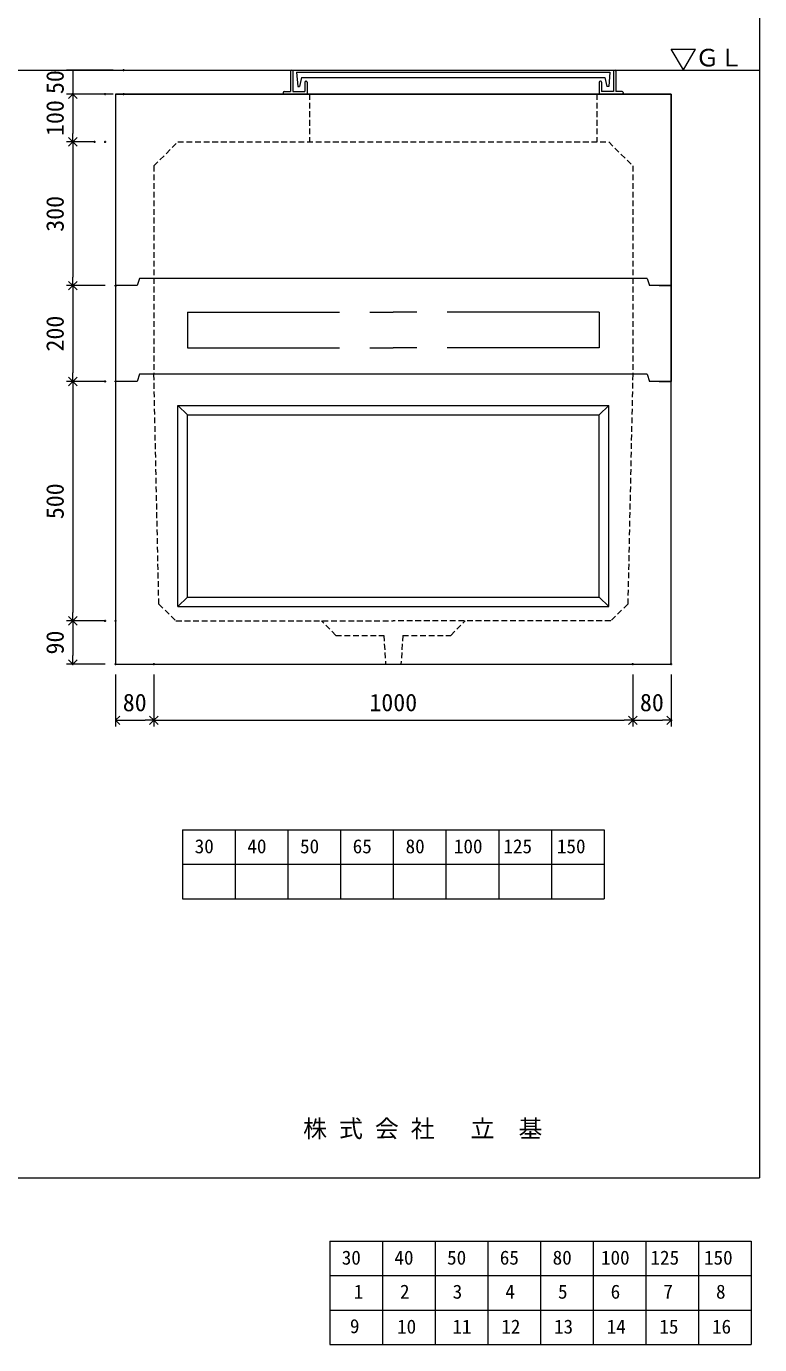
# Model space of a CAD drawing. Units: millimetres, scale not verified. Extents: x -4890 to 18489, y -2312 to 2311.
# Drawn here: x 3358 to 4890, y -2312 to 440 of the extents above; entities that cross this region are included whole.
import ezdxf
from ezdxf.enums import TextEntityAlignment as Align

# ---------------------------------------------------------------- set-up
doc = ezdxf.new("R2010")
doc.units = ezdxf.units.MM
doc.header["$LTSCALE"] = 10
doc.header["$PDMODE"] = 32
doc.header["$PDSIZE"] = 2
doc.linetypes.add('DASHED1', pattern=[1.8, 1.2, -0.6])
doc.linetypes.add('USER2', pattern=[50.8, 31.75, -6.35, 6.35, -6.35])
doc.layers.add('0-1_Defpoints', color=7, linetype='Continuous')
for name, color, linetype, lineweight in [('0-2_waku', 7, 'Continuous', 18), ('0-3_gaikei', 7, 'Continuous', 18), ('0-4_kakure', 7, 'DASHED1', 5), ('0-5_sunpou', 7, 'Continuous', 5), ('0-8_uchigawa', 6, 'Continuous', 18), ('0-A_futa', 3, 'Continuous', 18), ('0-B_GL', 4, 'Continuous', 18), ('0-D_文字１', 7, 'Continuous', 18), ('1-2_uchigawa2', 6, 'USER2', 18), ('1-4_文字２', 7, 'Continuous', 5)]:
    doc.layers.add(name, color=color, linetype=linetype, lineweight=lineweight)
doc.styles.add('ＭＳ ゴシック', font='')
doc.styles.get('ＭＳ ゴシック').set_extended_font_data('MS Gothic')

# ---------------------------------------------------------------- blocks, each defined once
blk = doc.blocks.new('_Open90')
at = {"layer": '0-5_sunpou'}
blk.add_line((0, 0), (-1, 0), dxfattribs=at)
blk.add_lwpolyline([(-0.5, 0.5), (0, 0), (-0.5, -0.5)], dxfattribs=at)
blk = doc.blocks.new('D44')
at = {"layer": '0-1_Defpoints'}
for p in [(4992.32, 1302.03), (5072.32, 1302.03), (5072.32, 1184.61)]:
    blk.add_point(p, dxfattribs=at)
at = {"layer": '0-5_sunpou'}
for p, q in [((4992.32, 1280.03), (4992.32, 1171.61)), ((5072.32, 1280.03), (5072.32, 1171.61)), ((5010.32, 1184.61), (5054.32, 1184.61))]:
    blk.add_line(p, q, dxfattribs=at)
at = {"layer": '0-5_sunpou', "xscale": 18, "yscale": 18, "rotation": 180}
blk.add_blockref('_Open90', (4992.32, 1184.61), dxfattribs=at)
at = {"layer": '0-5_sunpou', "xscale": 18, "yscale": 18}
blk.add_blockref('_Open90', (5072.32, 1184.61), dxfattribs=at)
at = {"layer": '0-5_sunpou', "style": 'ＭＳ ゴシック'}
blk.add_text('80', height=36.66, dxfattribs=at).set_placement((5007.32, 1192.61), align=Align.BOTTOM_LEFT)
blk = doc.blocks.new('D45')
at = {"layer": '0-1_Defpoints'}
for p in [(5072.32, 1302.03), (6072.32, 1302.03), (6072.32, 1184.61)]:
    blk.add_point(p, dxfattribs=at)
at = {"layer": '0-5_sunpou'}
for p, q in [((5072.32, 1280.03), (5072.32, 1171.61)), ((6072.32, 1280.03), (6072.32, 1171.61)), ((5090.32, 1184.61), (6054.32, 1184.61))]:
    blk.add_line(p, q, dxfattribs=at)
at = {"layer": '0-5_sunpou', "xscale": 18, "yscale": 18, "rotation": 180}
blk.add_blockref('_Open90', (5072.32, 1184.61), dxfattribs=at)
at = {"layer": '0-5_sunpou', "xscale": 18, "yscale": 18}
blk.add_blockref('_Open90', (6072.32, 1184.61), dxfattribs=at)
at = {"layer": '0-5_sunpou', "style": 'ＭＳ ゴシック'}
blk.add_text('1000', height=36.66, dxfattribs=at).set_placement((5522.32, 1192.61), align=Align.BOTTOM_LEFT)
blk = doc.blocks.new('D46')
at = {"layer": '0-1_Defpoints'}
for p in [(6072.32, 1302.03), (6152.32, 1302.03), (6152.32, 1184.61)]:
    blk.add_point(p, dxfattribs=at)
at = {"layer": '0-5_sunpou'}
for p, q in [((6072.32, 1280.03), (6072.32, 1171.61)), ((6152.32, 1280.03), (6152.32, 1171.61)), ((6090.32, 1184.61), (6134.32, 1184.61))]:
    blk.add_line(p, q, dxfattribs=at)
at = {"layer": '0-5_sunpou', "xscale": 18, "yscale": 18, "rotation": 180}
blk.add_blockref('_Open90', (6072.32, 1184.61), dxfattribs=at)
at = {"layer": '0-5_sunpou', "xscale": 18, "yscale": 18}
blk.add_blockref('_Open90', (6152.32, 1184.61), dxfattribs=at)
at = {"layer": '0-5_sunpou', "style": 'ＭＳ ゴシック'}
blk.add_text('80', height=36.66, dxfattribs=at).set_placement((6087.32, 1192.61), align=Align.BOTTOM_LEFT)
blk = doc.blocks.new('D47')
at = {"layer": '0-1_Defpoints'}
for p in [(4992.32, 1392.03), (4903, 1302.03), (4992.32, 1302.03)]:
    blk.add_point(p, dxfattribs=at)
at = {"layer": '0-5_sunpou'}
for p, q in [((4970.32, 1392.03), (4890, 1392.03)), ((4903, 1374.03), (4903, 1320.03)), ((4970.32, 1302.03), (4890, 1302.03))]:
    blk.add_line(p, q, dxfattribs=at)
at = {"layer": '0-5_sunpou', "xscale": 18, "yscale": 18}
for p, rotation in [((4903, 1392.03), 90), ((4903, 1302.03), 270)]:
    blk.add_blockref('_Open90', p, dxfattribs=dict(at, rotation=rotation))
at = {"layer": '0-5_sunpou', "style": 'ＭＳ ゴシック'}
blk.add_text('90', height=36.66, rotation=90, dxfattribs=at).set_placement((4895, 1322.03), align=Align.BOTTOM_LEFT)
blk = doc.blocks.new('D48')
at = {"layer": '0-1_Defpoints'}
for p in [(4992.32, 1892.03), (4903, 1392.03), (4970.32, 1392.03)]:
    blk.add_point(p, dxfattribs=at)
at = {"layer": '0-5_sunpou'}
for p, q in [((4970.32, 1892.03), (4890, 1892.03)), ((4903, 1874.03), (4903, 1410.03)), ((4948.32, 1392.03), (4890, 1392.03))]:
    blk.add_line(p, q, dxfattribs=at)
at = {"layer": '0-5_sunpou', "xscale": 18, "yscale": 18}
for p, rotation in [((4903, 1892.03), 90), ((4903, 1392.03), 270)]:
    blk.add_blockref('_Open90', p, dxfattribs=dict(at, rotation=rotation))
at = {"layer": '0-5_sunpou', "style": 'ＭＳ ゴシック'}
blk.add_text('500', height=36.66, rotation=90, dxfattribs=at).set_placement((4895, 1604.53), align=Align.BOTTOM_LEFT)
blk = doc.blocks.new('D49')
at = {"layer": '0-1_Defpoints'}
for p in [(4970.32, 2492.03), (4903, 2392.03), (4970.32, 2392.03)]:
    blk.add_point(p, dxfattribs=at)
at = {"layer": '0-5_sunpou'}
for p, q in [((4948.32, 2492.03), (4890, 2492.03)), ((4903, 2474.03), (4903, 2410.03)), ((4948.32, 2392.03), (4890, 2392.03))]:
    blk.add_line(p, q, dxfattribs=at)
at = {"layer": '0-5_sunpou', "xscale": 18, "yscale": 18}
for p, rotation in [((4903, 2492.03), 90), ((4903, 2392.03), 270)]:
    blk.add_blockref('_Open90', p, dxfattribs=dict(at, rotation=rotation))
at = {"layer": '0-5_sunpou', "style": 'ＭＳ ゴシック'}
blk.add_text('100', height=36.66, rotation=90, dxfattribs=at).set_placement((4895, 2404.53), align=Align.BOTTOM_LEFT)
blk = doc.blocks.new('D50')
at = {"layer": '0-1_Defpoints'}
for p in [(4948.32, 2392.03), (4903, 2092.03), (4992.32, 2092.03)]:
    blk.add_point(p, dxfattribs=at)
at = {"layer": '0-5_sunpou'}
for p, q in [((4926.32, 2392.03), (4890, 2392.03)), ((4903, 2374.03), (4903, 2110.03)), ((4970.32, 2092.03), (4890, 2092.03))]:
    blk.add_line(p, q, dxfattribs=at)
at = {"layer": '0-5_sunpou', "xscale": 18, "yscale": 18}
for p, rotation in [((4903, 2392.03), 90), ((4903, 2092.03), 270)]:
    blk.add_blockref('_Open90', p, dxfattribs=dict(at, rotation=rotation))
at = {"layer": '0-5_sunpou', "style": 'ＭＳ ゴシック'}
blk.add_text('300', height=36.66, rotation=90, dxfattribs=at).set_placement((4895, 2204.53), align=Align.BOTTOM_LEFT)
blk = doc.blocks.new('D51')
at = {"layer": '0-1_Defpoints'}
for p in [(4992.32, 2092.03), (4903, 1892.03), (4970.32, 1892.03)]:
    blk.add_point(p, dxfattribs=at)
at = {"layer": '0-5_sunpou'}
for p, q in [((4970.32, 2092.03), (4890, 2092.03)), ((4903, 2074.03), (4903, 1910.03)), ((4948.32, 1892.03), (4890, 1892.03))]:
    blk.add_line(p, q, dxfattribs=at)
at = {"layer": '0-5_sunpou', "xscale": 18, "yscale": 18}
for p, rotation in [((4903, 2092.03), 90), ((4903, 1892.03), 270)]:
    blk.add_blockref('_Open90', p, dxfattribs=dict(at, rotation=rotation))
at = {"layer": '0-5_sunpou', "style": 'ＭＳ ゴシック'}
blk.add_text('200', height=36.66, rotation=90, dxfattribs=at).set_placement((4895, 1954.53), align=Align.BOTTOM_LEFT)
blk = doc.blocks.new('D55')
at = {"layer": '0-1_Defpoints'}
for p in [(5009.1, 2542.03), (4903, 2492.03), (5009.1, 2492.03)]:
    blk.add_point(p, dxfattribs=at)
at = {"layer": '0-5_sunpou'}
for p, q in [((4987.1, 2542.03), (4890, 2542.03)), ((4903, 2542.03), (4903, 2492.03)), ((4987.1, 2492.03), (4890, 2492.03))]:
    blk.add_line(p, q, dxfattribs=at)
at = {"layer": '0-5_sunpou', "style": 'ＭＳ ゴシック'}
blk.add_text('50', height=36.66, rotation=90, dxfattribs=at).set_placement((4895, 2492.03), align=Align.BOTTOM_LEFT)

msp = doc.modelspace()

# ---------------------------------------------------------------- linework, layer by layer
at = {"layer": '0-2_waku'}
for p, q in [((4889.68, 2311.46), (4889.68, -1963.54)), ((3684.68, -1236.87), (3684.68, -1380.87)), ((3684.68, -1236.87), (3684.68, -1380.87)), ((3684.68, -1236.87), (3684.68, -1380.87)), ((3684.68, -1236.87), (3684.68, -1380.87)), ((3684.68, -1236.87), (4564.68, -1236.87)), ((3794.68, -1236.87), (3794.68, -1380.87)), ((3904.68, -1236.87), (3904.68, -1380.87)), ((3904.68, -1236.87), (3904.68, -1380.87)), ((4014.68, -1236.87), (4014.68, -1380.87)), ((4124.68, -1236.87), (4124.68, -1380.87)), ((4234.68, -1236.87), (4234.68, -1380.87)), ((4344.68, -1236.87), (4344.68, -1380.87)), ((4454.68, -1236.87), (4454.68, -1380.87)), ((4564.68, -1236.87), (4564.68, -1380.87)), ((3684.68, -1308.87), (4564.68, -1308.87)), ((3684.68, -1380.87), (4564.68, -1380.87)), ((-1230.32, -1963.54), (4889.68, -1963.54))]:
    msp.add_line(p, q, dxfattribs=at)
msp.add_lwpolyline([(-1230.32, 2311.46), (-1230.32, -1963.54), (4889.68, -1963.54)], dxfattribs=at)
at = {"layer": '0-3_gaikei'}
for p, q in [((3590.18, 299.13), (3544.68, 299.13)), ((3590.18, 299.13), (3544.68, 299.13)), ((3590.18, 299.13), (3544.68, 299.13)), ((3544.68, 299.13), (4704.68, 299.13)), ((3544.68, 299.13), (3544.68, -300.87)), ((3590.18, 299.13), (3544.68, 299.13)), ((3564.68, 299.13), (3674.68, 299.13)), ((3564.68, 299.13), (3674.68, 299.13)), ((3564.68, 299.13), (3674.68, 299.13)), ((3564.68, 299.13), (3674.68, 299.13)), ((3564.68, 299.13), (3674.68, 299.13)), ((3564.68, 299.13), (3674.68, 299.13)), ((4704.68, 299.13), (4704.68, -300.87)), ((4704.68, -300.87), (4704.68, 289.13)), ((4124.68, -85.87), (3594.68, -85.87)), ((4654.68, -85.87), (4124.68, -85.87)), ((4654.68, -85.87), (4659.68, -100.87)), ((4704.68, -100.87), (4659.68, -100.87)), ((4679.68, -100.87), (4704.68, -100.87)), ((4679.68, -100.87), (4704.68, -100.87)), ((3544.68, -300.87), (3544.68, -890.87)), ((4124.68, -285.87), (3594.68, -285.87)), ((4654.68, -285.87), (4124.68, -285.87)), ((4654.68, -285.87), (4659.68, -300.87)), ((4704.68, -300.87), (4659.68, -300.87)), ((4679.68, -300.87), (4704.68, -300.87)), ((4679.68, -300.87), (4704.68, -300.87))]:
    msp.add_line(p, q, dxfattribs=at)
for points in [[(3590.18, 299.13), (3544.68, 299.13), (4704.68, 299.13)], [(4704.68, 99.13), (4704.68, 299.13), (3544.68, 299.13)], [(3594.68, -85.87), (3589.68, -100.87), (3544.68, -100.87)], [(3594.68, -285.87), (3589.68, -300.87), (3544.68, -300.87)], [(3544.68, -890.87), (4704.68, -890.87), (4704.68, -300.87)]]:
    msp.add_lwpolyline(points, dxfattribs=at)
at = {"layer": '0-4_kakure'}
for p, q in [((3949.68, 299.13), (3949.68, 199.13)), ((4549.68, 299.13), (4549.68, 199.13)), ((3624.68, 149.13), (3674.68, 199.13)), ((3674.68, 199.13), (4574.68, 199.13)), ((4574.68, 199.13), (4624.68, 149.13)), ((3624.68, 149.13), (3624.68, -285.87)), ((4624.68, 149.13), (4624.68, -285.87)), ((3635.01, -765.87), (3624.68, -285.87)), ((4624.68, -285.87), (4614.36, -765.87)), ((3635.01, -765.87), (3670.77, -800.87)), ((3670.77, -800.87), (4124.68, -800.87)), ((4004.68, -830.87), (3974.68, -800.87)), ((4244.68, -830.87), (4274.68, -800.87)), ((4004.68, -830.87), (4104.68, -830.87)), ((4104.68, -830.87), (4108.68, -890.87)), ((4144.68, -830.87), (4140.68, -890.87)), ((4144.68, -830.87), (4244.68, -830.87))]:
    msp.add_line(p, q, dxfattribs=at)
msp.add_lwpolyline([(4614.36, -765.87), (4578.6, -800.87), (4124.68, -800.87)], dxfattribs=at)
at = {"layer": '0-8_uchigawa'}
for p, q in [((3674.68, -350.87), (3694.68, -370.87)), ((3674.68, -770.87), (3674.68, -350.87)), ((4574.68, -770.87), (4574.68, -350.87)), ((3694.68, -370.87), (4124.68, -370.87)), ((3694.68, -750.87), (3694.68, -370.87)), ((4554.68, -750.87), (4554.68, -370.87)), ((3674.68, -770.87), (3694.68, -750.87)), ((3694.68, -750.87), (4554.68, -750.87)), ((4574.68, -770.87), (4554.68, -750.87)), ((3674.68, -770.87), (4574.68, -770.87))]:
    msp.add_line(p, q, dxfattribs=at)
for points in [[(3674.68, -350.87), (4124.68, -350.87), (4574.68, -350.87)], [(4124.68, -370.87), (4554.68, -370.87), (4574.68, -350.87)]]:
    msp.add_lwpolyline(points, dxfattribs=at)
at = {"layer": '0-A_futa'}
for p, q in [((3909.68, 347.13), (3909.68, 304.13)), ((3911.68, 349.13), (3914.68, 349.13)), ((3914.68, 349.13), (3914.68, 304.13)), ((3922.5, 344.63), (4576.83, 344.63)), ((3922.5, 344.63), (3924.99, 314.63)), ((3933.01, 333.63), (3928.7, 314.63)), ((3933.01, 333.63), (4566.35, 333.63)), ((4566.35, 333.63), (4570.67, 314.63)), ((4576.83, 344.63), (4574.58, 314.63)), ((4584.68, 349.13), (4584.68, 304.13)), ((4584.68, 349.13), (4587.68, 349.13)), ((4589.68, 347.13), (4589.68, 304.13)), ((3896.68, 304.13), (3909.68, 304.13)), ((3914.68, 304.13), (3939.68, 304.13)), ((3924.99, 314.63), (3928.7, 314.63)), ((3939.68, 324.13), (3939.68, 304.13)), ((3941.68, 326.13), (3942.68, 326.13)), ((3944.68, 324.13), (3944.68, 299.13)), ((4554.68, 324.13), (4554.68, 299.13)), ((4557.68, 326.13), (4556.68, 326.13)), ((4559.68, 324.13), (4559.68, 304.13)), ((4584.68, 304.13), (4559.68, 304.13)), ((4574.58, 314.63), (4570.67, 314.63)), ((4602.68, 304.13), (4589.68, 304.13)), ((3894.68, 302.13), (3894.68, 301.13)), ((3949.68, 299.13), (3896.68, 299.13)), ((4554.68, 299.13), (4602.68, 299.13)), ((4604.68, 302.13), (4604.68, 301.13))]:
    msp.add_line(p, q, dxfattribs=at)
for centre, start, end in [((3911.68, 347.13), 90, 180), ((4587.68, 347.13), 0, 90), ((3896.68, 302.13), 90, 180), ((3941.68, 324.13), 90, 180), ((3942.68, 324.13), 0, 90), ((4556.68, 324.13), 90, 180), ((4557.68, 324.13), 0, 90), ((4602.68, 302.13), 0, 90), ((3896.68, 301.13), 180, 270), ((4602.68, 301.13), 270, 0)]:
    msp.add_arc(centre, 2, start, end, dxfattribs=at)
at = {"layer": '0-B_GL'}
msp.add_line((-1230.32, 349.13), (4889.68, 349.13), dxfattribs=at)
at = {"layer": '0-D_文字１'}
for p, q in [((4730.41, 350.02), (4705.21, 392.96)), ((4705.21, 392.96), (4755.62, 392.96)), ((4730.41, 350.02), (4755.62, 392.96))]:
    msp.add_line(p, q, dxfattribs=at)
at = {"layer": '1-2_uchigawa2'}
for p, q in [((3694.68, -155.87), (4124.68, -155.87)), ((3694.68, -155.87), (3694.68, -230.87)), ((4554.68, -155.87), (4124.68, -155.87)), ((4554.68, -155.87), (4554.68, -230.87)), ((3694.68, -230.87), (4124.68, -230.87)), ((4554.68, -230.87), (4124.68, -230.87))]:
    msp.add_line(p, q, dxfattribs=at)
at = {"layer": '1-4_文字２'}
for p, q in [((3991.83, -2095.6), (3991.83, -2239.6)), ((3991.83, -2095.6), (3991.83, -2239.6)), ((3991.83, -2095.6), (3991.83, -2239.6)), ((3991.83, -2095.6), (3991.83, -2239.6)), ((3991.83, -2095.6), (4871.83, -2095.6)), ((3991.83, -2095.6), (3991.83, -2239.6)), ((3991.83, -2095.6), (3991.83, -2239.6)), ((3991.83, -2095.6), (3991.83, -2239.6)), ((3991.83, -2095.6), (3991.83, -2239.6)), ((3991.83, -2095.6), (4871.83, -2095.6)), ((4101.83, -2095.6), (4101.83, -2239.6)), ((4101.83, -2095.6), (4101.83, -2239.6)), ((4211.83, -2095.6), (4211.83, -2239.6)), ((4211.83, -2095.6), (4211.83, -2239.6)), ((4211.83, -2095.6), (4211.83, -2239.6)), ((4211.83, -2095.6), (4211.83, -2239.6)), ((4321.83, -2095.6), (4321.83, -2239.6)), ((4321.83, -2095.6), (4321.83, -2239.6)), ((4431.83, -2095.6), (4431.83, -2239.6)), ((4431.83, -2095.6), (4431.83, -2239.6)), ((4541.83, -2095.6), (4541.83, -2239.6)), ((4541.83, -2095.6), (4541.83, -2239.6)), ((4651.83, -2095.6), (4651.83, -2239.6)), ((4651.83, -2095.6), (4651.83, -2239.6)), ((4761.83, -2095.6), (4761.83, -2239.6)), ((4761.83, -2095.6), (4761.83, -2239.6)), ((4871.83, -2095.6), (4871.83, -2239.6)), ((4871.83, -2095.6), (4871.83, -2239.6)), ((3991.83, -2167.6), (4871.83, -2167.6)), ((3991.83, -2167.6), (4871.83, -2167.6)), ((3991.83, -2239.6), (4871.83, -2239.6)), ((3991.83, -2239.6), (4871.83, -2239.6)), ((3991.83, -2239.6), (3991.83, -2311.6)), ((3991.83, -2239.6), (3991.83, -2311.6)), ((3991.83, -2239.6), (3991.83, -2311.6)), ((3991.83, -2239.6), (3991.83, -2311.6)), ((3991.83, -2239.6), (4871.83, -2239.6)), ((3991.83, -2239.6), (3991.83, -2311.6)), ((3991.83, -2239.6), (3991.83, -2311.6)), ((3991.83, -2239.6), (3991.83, -2311.6)), ((3991.83, -2239.6), (3991.83, -2311.6)), ((3991.83, -2239.6), (4871.83, -2239.6)), ((4101.83, -2239.6), (4101.83, -2311.6)), ((4101.83, -2239.6), (4101.83, -2311.6)), ((4211.83, -2239.6), (4211.83, -2311.6)), ((4211.83, -2239.6), (4211.83, -2311.6)), ((4211.83, -2239.6), (4211.83, -2311.6)), ((4211.83, -2239.6), (4211.83, -2311.6)), ((4321.83, -2239.6), (4321.83, -2311.6)), ((4321.83, -2239.6), (4321.83, -2311.6)), ((4431.83, -2239.6), (4431.83, -2311.6)), ((4431.83, -2239.6), (4431.83, -2311.6)), ((4541.83, -2239.6), (4541.83, -2311.6)), ((4541.83, -2239.6), (4541.83, -2311.6)), ((4651.83, -2239.6), (4651.83, -2311.6)), ((4651.83, -2239.6), (4651.83, -2311.6)), ((4761.83, -2239.6), (4761.83, -2311.6)), ((4761.83, -2239.6), (4761.83, -2311.6)), ((4871.83, -2239.6), (4871.83, -2311.6)), ((4871.83, -2239.6), (4871.83, -2311.6)), ((3991.83, -2311.6), (4871.83, -2311.6)), ((3991.83, -2311.6), (4871.83, -2311.6))]:
    msp.add_line(p, q, dxfattribs=at)

# ---------------------------------------------------------------- block references
at = {"layer": '0-5_sunpou'}
for name in ['D55', 'D49', 'D50', 'D51', 'D48', 'D47', 'D44', 'D45', 'D46']:
    msp.add_blockref(name, (-1447.63, -2192.9), dxfattribs=at)

# ---------------------------------------------------------------- texts
at = {"layer": '0-D_文字１', "style": 'ＭＳ ゴシック'}
for s, height, p in [('ＧＬ', 36.66, (4755.39, 345.87)), ('30', 29.33, (3709.84, -1294.69)), ('40', 29.33, (3819.84, -1294.69)), ('50', 29.33, (3929.84, -1294.69)), ('65', 29.33, (4039.84, -1294.69)), ('80', 29.33, (4150.25, -1294.69)), ('100', 29.33, (4251.12, -1294.69)), ('125', 29.33, (4354.51, -1294.69)), ('150', 29.33, (4466.27, -1294.69)), ('株 式 会 社 \u3000立\u3000基', 36.66, (3936.22, -1889.9))]:
    msp.add_text(s, height=height, dxfattribs=at).set_placement(p, align=Align.BOTTOM_LEFT)
at = {"layer": '1-4_文字２', "style": 'ＭＳ ゴシック'}
for s, p in [('30', (4016.99, -2153.41)), ('30', (4016.99, -2153.41)), ('40', (4126.99, -2153.41)), ('40', (4126.99, -2153.41)), ('50', (4236.99, -2153.41)), ('50', (4236.99, -2153.41)), ('65', (4346.99, -2153.41)), ('65', (4346.99, -2153.41)), ('80', (4457.39, -2153.41)), ('80', (4457.39, -2153.41)), ('100', (4558.27, -2153.41)), ('100', (4558.27, -2153.41)), ('125', (4661.66, -2153.41)), ('125', (4661.66, -2153.41)), ('150', (4773.42, -2153.41)), ('150', (4773.42, -2153.41)), ('1', (4042.13, -2224.45)), ('2', (4138.57, -2224.45)), ('3', (4248.57, -2224.45)), ('4', (4358.57, -2224.45)), ('5', (4468.57, -2224.45)), ('6', (4578.57, -2224.45)), ('7', (4688.57, -2224.45)), ('8', (4798.57, -2224.45)), ('9', (4034.07, -2296.45)), ('10', (4132.48, -2297.41)), ('11', (4247.98, -2297.41)), ('12', (4350.19, -2297.41)), ('13', (4460.19, -2297.41)), ('14', (4570.19, -2297.41)), ('15', (4680.19, -2297.41)), ('16', (4790.19, -2297.41))]:
    msp.add_text(s, height=29.33, dxfattribs=at).set_placement(p, align=Align.BOTTOM_LEFT)

doc.saveas('drawing.dxf')
